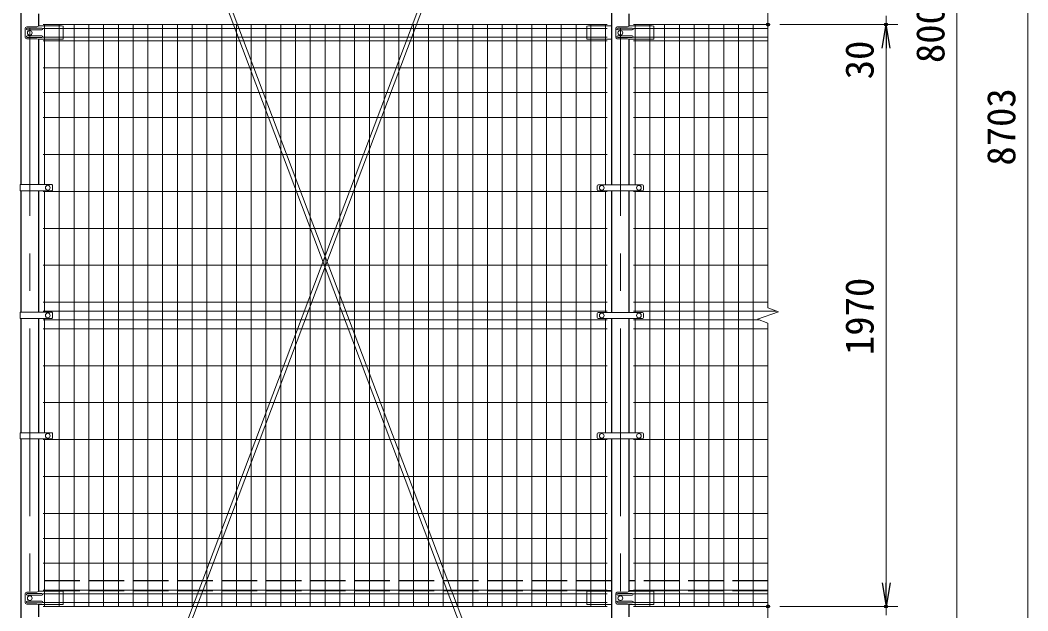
# Model space of a CAD drawing. Units: millimetres, scale not verified. Extents: x -8400 to 8400, y -5940 to 5940.
# Drawn here: x -6313 to -2900, y -1353 to 647 of the extents above; entities that cross this region are included whole.
import ezdxf
from ezdxf.enums import TextEntityAlignment as Align

# ---------------------------------------------------------------- set-up
doc = ezdxf.new("R2010")
doc.units = ezdxf.units.MM
doc.header["$LTSCALE"] = 20
doc.header["$PDMODE"] = 32
doc.header["$PDSIZE"] = 10
doc.linetypes.add('DASHED', pattern=[7.5, 6, -1.5])
doc.linetypes.add('USER1', pattern=[50.8, 31.75, -6.35, 6.35, -6.35])
for name, color, linetype, lineweight in [('0-3_D-STR1', 1, 'Continuous', 25), ('0-4_D-STR-DIM', 7, 'Continuous', 13), ('0-A_D-STR3', 3, 'Continuous', 13), ('0-B_D-STR2', 7, 'Continuous', 13), ('0-C_D-BMK', 2, 'USER1', 13)]:
    doc.layers.add(name, color=color, linetype=linetype, lineweight=lineweight)
doc.layers.add('0-5_0', color=7, linetype='Continuous')
doc.layers.add('0-6_Defpoints', color=7, linetype='Continuous')
doc.styles.add('ＭＳ ゴシック', font='')
doc.styles.get('ＭＳ ゴシック').set_extended_font_data('MS Gothic')

# ---------------------------------------------------------------- blocks, each defined once
blk = doc.blocks.new('_Open')
at = {"layer": '0-5_0'}
blk.add_line((-20, 3.333), (0, 0), dxfattribs=at)
blk.add_lwpolyline([(-20, -3.333), (0, 0), (-20, 0)], dxfattribs=at)

msp = doc.modelspace()

# ---------------------------------------------------------------- linework, layer by layer
at = {"layer": '0-3_D-STR1'}
for p, q in [((-6310.63, 1229.03), (-6310.63, 90.03)), ((-4310.63, 1229.03), (-4310.63, 89.03)), ((-6250.13, 626.86), (-6250.13, 668.4)), ((-4250.13, 626.86), (-4250.13, 668.4)), ((-6250.13, 90.03), (-6250.13, 582.4)), ((-6250.13, 90.03), (-6250.13, 582.4)), ((-4250.13, 89.03), (-4250.13, 582.4)), ((-4250.13, 89.03), (-4250.13, 582.4)), ((-6310.63, 69.03), (-6310.63, -342.22)), ((-6250.13, -342.22), (-6250.13, 69.03)), ((-4310.63, 69.03), (-4310.63, -343.22)), ((-4250.13, -343.22), (-4250.13, 69.03)), ((-6310.63, -363.22), (-6310.63, -749.97)), ((-6250.13, -749.97), (-6250.13, -363.22)), ((-4310.63, -363.22), (-4310.63, -750.97)), ((-4250.13, -750.97), (-4250.13, -363.22)), ((-6310.63, -770.97), (-6310.63, -1935.47)), ((-6250.13, -1287.14), (-6250.13, -770.97)), ((-4310.63, -770.97), (-4310.63, -1935.47)), ((-4250.13, -1287.14), (-4250.13, -770.97)), ((-6250.13, -1373.14), (-6250.13, -1331.6)), ((-4250.13, -1373.14), (-4250.13, -1331.6))]:
    msp.add_line(p, q, dxfattribs=at)
at = {"layer": '0-3_D-STR1', "linetype": 'DASHED'}
for p, q in [((-4310.63, -1251.22), (-6250.13, -1251.22)), ((-3780.38, -1251.22), (-4250.13, -1251.22)), ((-4310.63, -1285.22), (-6250.13, -1285.22)), ((-3780.38, -1285.22), (-4250.13, -1285.22))]:
    msp.add_line(p, q, dxfattribs=at)
at = {"layer": '0-4_D-STR-DIM'}
for p, q in [((-3140.38, -3288.22), (-3140.38, 4551.78)), ((-2900.38, 4554.78), (-2900.38, -3988.22)), ((-3780.38, 538.78), (-3780.38, 1621.13)), ((-3780.38, -327.56), (-3780.38, 694.78)), ((-3380.38, 631.78), (-3380.38, 661.78)), ((-3740.38, 631.78), (-3340.38, 631.78)), ((-3740.38, 631.78), (-3340.38, 631.78)), ((-3380.38, -1258.22), (-3380.38, 551.78)), ((-3380.38, 551.78), (-3380.38, 471.78)), ((-3815.62, -366.04), (-3745.14, -340.39)), ((-3745.14, -340.39), (-3780.38, -327.56)), ((-3780.38, -378.87), (-3815.62, -366.04)), ((-3780.38, -1461.22), (-3780.38, -378.87)), ((-3380.38, -1258.22), (-3380.38, -1178.22)), ((-3780.38, -2327.56), (-3780.38, -1305.22)), ((-3740.38, -1338.22), (-3340.38, -1338.22)), ((-3740.38, -1338.22), (-3340.38, -1338.22)), ((-3380.38, -1368.22), (-3380.38, -1338.22))]:
    msp.add_line(p, q, dxfattribs=at)
at = {"layer": '0-6_Defpoints'}
for p in [(-3780.38, 631.78), (-3780.38, 631.78), (-3380.38, 631.78), (-3780.38, -1338.22), (-3380.38, -1338.22)]:
    msp.add_point(p, dxfattribs=at)
at = {"layer": '0-A_D-STR3'}
for p, q in [((-6242.3, 2358.55), (-4692.74, -1744.67)), ((-6230.14, 2363.14), (-4680.58, -1740.08)), ((-4330.62, 2363.14), (-5880.17, -1740.08)), ((-4318.46, 2358.55), (-5868.01, -1744.67)), ((-6295.86, 618.78), (-6295.86, 588.78)), ((-6256.4, 623.78), (-6290.86, 623.78)), ((-6239.79, 619.78), (-6288.79, 619.78)), ((-6239.79, 619.78), (-6288.79, 619.78)), ((-6248.25, 627.78), (-6256.4, 623.78)), ((-6248.25, 627.78), (-6256.4, 623.78)), ((-6172.38, 627.78), (-6248.25, 627.78)), ((-6172.38, 627.78), (-6167.38, 626.78)), ((-6167.38, 626.78), (-6167.38, 582.97)), ((-4388.38, 627.78), (-4393.38, 626.78)), ((-4393.38, 626.78), (-4393.38, 582.97)), ((-4388.38, 627.78), (-4312.5, 627.78)), ((-4312.5, 627.78), (-4310.63, 626.86)), ((-4295.86, 618.78), (-4295.86, 588.78)), ((-4256.4, 623.78), (-4290.86, 623.78)), ((-4239.79, 619.78), (-4288.79, 619.78)), ((-4248.25, 627.78), (-4256.4, 623.78)), ((-4248.25, 627.78), (-4256.4, 623.78)), ((-4172.38, 627.78), (-4248.25, 627.78)), ((-4172.38, 627.78), (-4167.38, 626.78)), ((-4167.38, 626.78), (-4167.38, 582.97)), ((-6256.4, 583.78), (-6290.86, 583.78)), ((-6239.79, 613.78), (-6288.79, 613.78)), ((-6239.79, 613.78), (-6288.79, 613.78)), ((-6239.79, 593.78), (-6288.79, 593.78)), ((-6239.79, 593.78), (-6288.79, 593.78)), ((-6239.79, 587.78), (-6288.79, 587.78)), ((-6239.79, 587.78), (-6288.79, 587.78)), ((-6256.4, 583.78), (-6248.17, 581.97)), ((-6256.4, 583.78), (-6248.17, 581.97)), ((-6256.4, 583.78), (-6248.17, 581.97)), ((-6248.17, 581.97), (-6168.38, 581.97)), ((-4312.59, 581.97), (-4392.38, 581.97)), ((-4310.63, 582.38), (-4312.59, 581.97)), ((-4256.4, 583.78), (-4290.86, 583.78)), ((-4239.79, 613.78), (-4288.79, 613.78)), ((-4239.79, 593.78), (-4288.79, 593.78)), ((-4239.79, 587.78), (-4288.79, 587.78)), ((-4256.4, 583.78), (-4248.17, 581.97)), ((-4256.4, 583.78), (-4248.17, 581.97)), ((-4256.4, 583.78), (-4248.17, 581.97)), ((-4248.17, 581.97), (-4168.38, 581.97)), ((-6312.93, 90.03), (-6205.38, 90.03)), ((-6312.93, 90.03), (-6312.93, 69.03)), ((-6312.93, 69.03), (-6205.38, 69.03)), ((-6203.38, 88.03), (-6203.38, 71.03)), ((-4358.88, 86.03), (-4358.88, 72.03)), ((-4355.88, 89.03), (-4204.88, 89.03)), ((-4355.88, 69.03), (-4204.88, 69.03)), ((-4201.88, 86.03), (-4201.88, 72.03)), ((-6312.93, -342.22), (-6205.38, -342.22)), ((-6312.93, -342.22), (-6312.93, -363.22)), ((-6312.93, -363.22), (-6205.38, -363.22)), ((-6203.38, -344.22), (-6203.38, -361.22)), ((-4358.88, -346.22), (-4358.88, -360.22)), ((-4355.88, -343.22), (-4204.88, -343.22)), ((-4355.88, -363.22), (-4204.88, -363.22)), ((-4201.88, -346.22), (-4201.88, -360.22)), ((-6312.93, -749.97), (-6205.38, -749.97)), ((-6312.93, -749.97), (-6312.93, -770.97)), ((-6312.93, -770.97), (-6205.38, -770.97)), ((-6203.38, -751.97), (-6203.38, -768.97)), ((-4358.88, -753.97), (-4358.88, -767.97)), ((-4355.88, -750.97), (-4204.88, -750.97)), ((-4355.88, -770.97), (-4204.88, -770.97)), ((-4201.88, -753.97), (-4201.88, -767.97)), ((-6295.86, -1295.22), (-6295.86, -1325.22)), ((-6256.4, -1290.22), (-6290.86, -1290.22)), ((-6239.79, -1294.22), (-6288.79, -1294.22)), ((-6239.79, -1294.22), (-6288.79, -1294.22)), ((-6248.25, -1286.22), (-6256.4, -1290.22)), ((-6248.25, -1286.22), (-6256.4, -1290.22)), ((-6172.38, -1286.22), (-6248.25, -1286.22)), ((-6172.38, -1286.22), (-6167.38, -1287.22)), ((-6167.38, -1287.22), (-6167.38, -1331.03)), ((-4388.38, -1286.22), (-4393.38, -1287.22)), ((-4393.38, -1287.22), (-4393.38, -1331.03)), ((-4388.38, -1286.22), (-4312.5, -1286.22)), ((-4312.5, -1286.22), (-4310.63, -1287.14)), ((-4295.86, -1295.22), (-4295.86, -1325.22)), ((-4256.4, -1290.22), (-4290.86, -1290.22)), ((-4239.79, -1294.22), (-4288.79, -1294.22)), ((-4239.79, -1294.22), (-4288.79, -1294.22)), ((-4248.25, -1286.22), (-4256.4, -1290.22)), ((-4248.25, -1286.22), (-4256.4, -1290.22)), ((-4172.38, -1286.22), (-4248.25, -1286.22)), ((-4172.38, -1286.22), (-4167.38, -1287.22)), ((-4167.38, -1287.22), (-4167.38, -1331.03)), ((-6256.4, -1330.22), (-6290.86, -1330.22)), ((-6239.79, -1300.22), (-6288.79, -1300.22)), ((-6239.79, -1300.22), (-6288.79, -1300.22)), ((-6239.79, -1320.22), (-6288.79, -1320.22)), ((-6239.79, -1320.22), (-6288.79, -1320.22)), ((-6239.79, -1326.22), (-6288.79, -1326.22)), ((-6239.79, -1326.22), (-6288.79, -1326.22)), ((-6256.4, -1330.22), (-6248.17, -1332.03)), ((-6256.4, -1330.22), (-6248.17, -1332.03)), ((-6256.4, -1330.22), (-6248.17, -1332.03)), ((-4256.4, -1330.22), (-4290.86, -1330.22)), ((-4239.79, -1300.22), (-4288.79, -1300.22)), ((-4239.79, -1300.22), (-4288.79, -1300.22)), ((-4239.79, -1320.22), (-4288.79, -1320.22)), ((-4239.79, -1320.22), (-4288.79, -1320.22)), ((-4239.79, -1326.22), (-4288.79, -1326.22)), ((-4239.79, -1326.22), (-4288.79, -1326.22)), ((-4256.4, -1330.22), (-4248.17, -1332.03)), ((-4256.4, -1330.22), (-4248.17, -1332.03)), ((-4256.4, -1330.22), (-4248.17, -1332.03)), ((-6248.17, -1332.03), (-6168.38, -1332.03)), ((-4312.59, -1332.03), (-4392.38, -1332.03)), ((-4310.63, -1331.62), (-4312.59, -1332.03)), ((-4248.17, -1332.03), (-4168.38, -1332.03))]:
    msp.add_line(p, q, dxfattribs=at)
for centre in [(-6280.38, 603.78), (-4280.38, 603.78), (-4280.38, 603.78), (-6219.38, 79.53), (-4343.38, 79.03), (-4217.38, 79.03), (-6219.38, -352.72), (-4343.38, -353.22), (-4217.38, -353.22), (-6219.38, -760.47), (-4343.38, -760.97), (-4217.38, -760.97), (-6280.38, -1310.22), (-4280.38, -1310.22)]:
    msp.add_circle(centre, 8, dxfattribs=at)
for centre, radius, start, end in [((-6290.86, 618.78), 5, 90, 180), ((-6288.79, 616.78), 3, 90, 270), ((-6239.79, 616.78), 3, 270, 90), ((-4290.86, 618.78), 5, 90, 180), ((-4288.79, 616.78), 3, 90, 270), ((-4239.79, 616.78), 3, 270, 90), ((-6290.86, 588.78), 5, 180, 270), ((-6288.79, 590.78), 3, 90, 270), ((-6239.79, 590.78), 3, 270, 90), ((-6168.38, 582.97), 1, 270, 0), ((-4392.38, 582.97), 1, 180, 270), ((-4290.86, 588.78), 5, 180, 270), ((-4288.79, 590.78), 3, 90, 270), ((-4239.79, 590.78), 3, 270, 90), ((-4168.38, 582.97), 1, 270, 0), ((-6205.38, 88.03), 2, 0, 90), ((-6205.38, 71.03), 2, 270, 0), ((-4355.88, 86.03), 3, 90, 180), ((-4355.88, 72.03), 3, 180, 270), ((-4204.88, 86.03), 3, 0, 90), ((-4204.88, 72.03), 3, 270, 0), ((-6205.38, -344.22), 2, 0, 90), ((-6205.38, -361.22), 2, 270, 0), ((-4355.88, -346.22), 3, 90, 180), ((-4355.88, -360.22), 3, 180, 270), ((-4204.88, -346.22), 3, 0, 90), ((-4204.88, -360.22), 3, 270, 0), ((-6205.38, -751.97), 2, 0, 90), ((-6205.38, -768.97), 2, 270, 0), ((-4355.88, -753.97), 3, 90, 180), ((-4355.88, -767.97), 3, 180, 270), ((-4204.88, -753.97), 3, 0, 90), ((-4204.88, -767.97), 3, 270, 0), ((-6290.86, -1295.22), 5, 90, 180), ((-6288.79, -1297.22), 3, 90, 270), ((-6239.79, -1297.22), 3, 270, 90), ((-4290.86, -1295.22), 5, 90, 180), ((-4288.79, -1297.22), 3, 90, 270), ((-4239.79, -1297.22), 3, 270, 90), ((-4239.79, -1297.22), 3, 270, 90), ((-6290.86, -1325.22), 5, 180, 270), ((-6288.79, -1323.22), 3, 90, 270), ((-6239.79, -1323.22), 3, 270, 90), ((-4290.86, -1325.22), 5, 180, 270), ((-4288.79, -1323.22), 3, 90, 270), ((-4239.79, -1323.22), 3, 270, 90), ((-4239.79, -1323.22), 3, 270, 90), ((-6168.38, -1331.03), 1, 270, 0), ((-4392.38, -1331.03), 1, 180, 270), ((-4168.38, -1331.03), 1, 270, 0)]:
    msp.add_arc(centre, radius, start, end, dxfattribs=at)
at = {"layer": '0-B_D-STR2'}
for p, q in [((-4325.38, 631.78), (-6235.38, 631.78)), ((-4325.38, 618.68), (-6235.38, 618.68)), ((-6230.38, 90.03), (-6230.38, 631.78)), ((-6180.38, -1338.22), (-6180.38, 631.78)), ((-6130.38, -1338.22), (-6130.38, 631.78)), ((-6080.38, -1338.22), (-6080.38, 631.78)), ((-6030.38, -1338.22), (-6030.38, 631.78)), ((-5980.38, -1338.22), (-5980.38, 631.78)), ((-5930.38, -1338.22), (-5930.38, 631.78)), ((-5880.38, -1338.22), (-5880.38, 631.78)), ((-5830.38, -1338.22), (-5830.38, 631.78)), ((-5780.38, -1338.22), (-5780.38, 631.78)), ((-5730.38, -1338.22), (-5730.38, 631.78)), ((-5680.38, -1338.22), (-5680.38, 631.78)), ((-5630.38, -1338.22), (-5630.38, 631.78)), ((-5580.38, -1338.22), (-5580.38, 631.78)), ((-5530.38, -1338.22), (-5530.38, 631.78)), ((-5480.38, -1338.22), (-5480.38, 631.78)), ((-5430.38, -1338.22), (-5430.38, 631.78)), ((-5380.38, -1338.22), (-5380.38, 631.78)), ((-5330.38, -1338.22), (-5330.38, 631.78)), ((-5280.38, -1338.22), (-5280.38, 631.78)), ((-5230.38, -1338.22), (-5230.38, 631.78)), ((-5180.38, -1338.22), (-5180.38, 631.78)), ((-5130.38, -1338.22), (-5130.38, 631.78)), ((-5080.38, -1338.22), (-5080.38, 631.78)), ((-5030.38, -1338.22), (-5030.38, 631.78)), ((-4980.38, -1338.22), (-4980.38, 631.78)), ((-4930.38, -1338.22), (-4930.38, 631.78)), ((-4880.38, -1338.22), (-4880.38, 631.78)), ((-4830.38, -1338.22), (-4830.38, 631.78)), ((-4780.38, -1338.22), (-4780.38, 631.78)), ((-4730.38, -1338.22), (-4730.38, 631.78)), ((-4680.38, -1338.22), (-4680.38, 631.78)), ((-4630.38, -1338.22), (-4630.38, 631.78)), ((-4580.38, -1338.22), (-4580.38, 631.78)), ((-4530.38, -1338.22), (-4530.38, 631.78)), ((-4480.38, -1338.22), (-4480.38, 631.78)), ((-4430.38, -1338.22), (-4430.38, 631.78)), ((-4380.38, -1338.22), (-4380.38, 631.78)), ((-4330.38, 89.03), (-4330.38, 631.78)), ((-4235.38, 631.78), (-3780.38, 631.78)), ((-4235.38, 618.68), (-3780.38, 618.68)), ((-4230.38, 89.03), (-4230.38, 631.78)), ((-4180.38, -1338.22), (-4180.38, 631.78)), ((-4130.38, -1338.22), (-4130.38, 631.78)), ((-4080.38, -1338.22), (-4080.38, 631.78)), ((-4030.38, -1338.22), (-4030.38, 631.78)), ((-3980.38, -1338.22), (-3980.38, 631.78)), ((-3930.38, -1338.22), (-3930.38, 631.78)), ((-3880.38, -1338.22), (-3880.38, 631.78)), ((-3830.38, -1338.22), (-3830.38, 631.78)), ((-4325.38, 588.88), (-6235.38, 588.88)), ((-4235.38, 588.88), (-3780.38, 588.88)), ((-4325.38, 577.03), (-6235.38, 577.03)), ((-4235.38, 577.03), (-3780.38, 577.03)), ((-4325.38, 485.78), (-6235.38, 485.78)), ((-4235.38, 485.78), (-3780.38, 485.78)), ((-4325.38, 401.28), (-6235.38, 401.28)), ((-4235.38, 401.28), (-3780.38, 401.28)), ((-4325.38, 316.78), (-6235.38, 316.78)), ((-4235.38, 316.78), (-3780.38, 316.78)), ((-4325.38, 191.78), (-6235.38, 191.78)), ((-4235.38, 191.78), (-3780.38, 191.78)), ((-6230.38, -342.22), (-6230.38, 69.03)), ((-4330.38, -343.22), (-4330.38, 69.03)), ((-4230.38, -343.22), (-4230.38, 69.03)), ((-4325.38, 66.78), (-6235.38, 66.78)), ((-4235.38, 66.78), (-3780.38, 66.78)), ((-4325.38, -58.22), (-6235.38, -58.22)), ((-4235.38, -58.22), (-3780.38, -58.22)), ((-4325.38, -183.22), (-6235.38, -183.22)), ((-4235.38, -183.22), (-3780.38, -183.22)), ((-4325.38, -308.22), (-6235.38, -308.22)), ((-4325.38, -338.22), (-6235.38, -338.22)), ((-4235.38, -308.22), (-3780.38, -308.22)), ((-4235.38, -338.22), (-3751.11, -338.22)), ((-4325.38, -368.22), (-6235.38, -368.22)), ((-6230.38, -749.97), (-6230.38, -363.22)), ((-4330.38, -750.97), (-4330.38, -363.22)), ((-4235.38, -368.22), (-3809.64, -368.22)), ((-4230.38, -750.97), (-4230.38, -363.22)), ((-4325.38, -398.22), (-6235.38, -398.22)), ((-4235.38, -398.22), (-3780.38, -398.22)), ((-4325.38, -523.22), (-6235.38, -523.22)), ((-4235.38, -523.22), (-3780.38, -523.22)), ((-4325.38, -648.22), (-6235.38, -648.22)), ((-4235.38, -648.22), (-3780.38, -648.22)), ((-4325.38, -773.22), (-6235.38, -773.22)), ((-6230.38, -1338.22), (-6230.38, -770.97)), ((-4330.38, -1338.22), (-4330.38, -770.97)), ((-4235.38, -773.22), (-3780.38, -773.22)), ((-4230.38, -1338.22), (-4230.38, -770.97)), ((-4325.38, -898.22), (-6235.38, -898.22)), ((-4235.38, -898.22), (-3780.38, -898.22)), ((-4325.38, -1023.22), (-6235.38, -1023.22)), ((-4235.38, -1023.22), (-3780.38, -1023.22)), ((-4325.38, -1107.72), (-6235.38, -1107.72)), ((-4235.38, -1107.72), (-3780.38, -1107.72)), ((-4325.38, -1192.22), (-6235.38, -1192.22)), ((-4235.38, -1192.22), (-3780.38, -1192.22)), ((-4325.38, -1283.46), (-6235.38, -1283.46)), ((-4325.38, -1295.32), (-6235.38, -1295.32)), ((-4235.38, -1283.46), (-3780.38, -1283.46)), ((-4235.38, -1295.32), (-3780.38, -1295.32)), ((-4325.38, -1325.12), (-6235.38, -1325.12)), ((-4235.38, -1325.12), (-3780.38, -1325.12)), ((-4325.38, -1338.22), (-6235.38, -1338.22)), ((-4235.38, -1338.22), (-3780.38, -1338.22))]:
    msp.add_line(p, q, dxfattribs=at)
at = {"layer": '0-C_D-BMK'}
for p, q in [((-6280.38, -4080.22), (-6280.38, 4646.78)), ((-4280.38, -4080.22), (-4280.38, 4646.78))]:
    msp.add_line(p, q, dxfattribs=at)

# ---------------------------------------------------------------- block references
at = {"layer": '0-4_D-STR-DIM', "xscale": 4, "yscale": 4}
for p, rotation in [((-3380.38, 631.78), 90), ((-3380.38, 631.78), 90), ((-3380.38, -1338.22), 270), ((-3380.38, -1338.22), 270)]:
    msp.add_blockref('_Open', p, dxfattribs=dict(at, rotation=rotation))

# ---------------------------------------------------------------- texts
at = {"layer": '0-4_D-STR-DIM', "style": 'ＭＳ ゴシック'}
for s, p in [('8000', (-3153.87, 501.53)), ('30', (-3393.74, 446.53)), ('8703', (-2913.87, 154.33)), ('1970', (-3393.87, -487.02))]:
    msp.add_text(s, height=96.19, rotation=90, dxfattribs=at).set_placement(p, align=Align.BOTTOM_LEFT)

doc.saveas('drawing.dxf')
